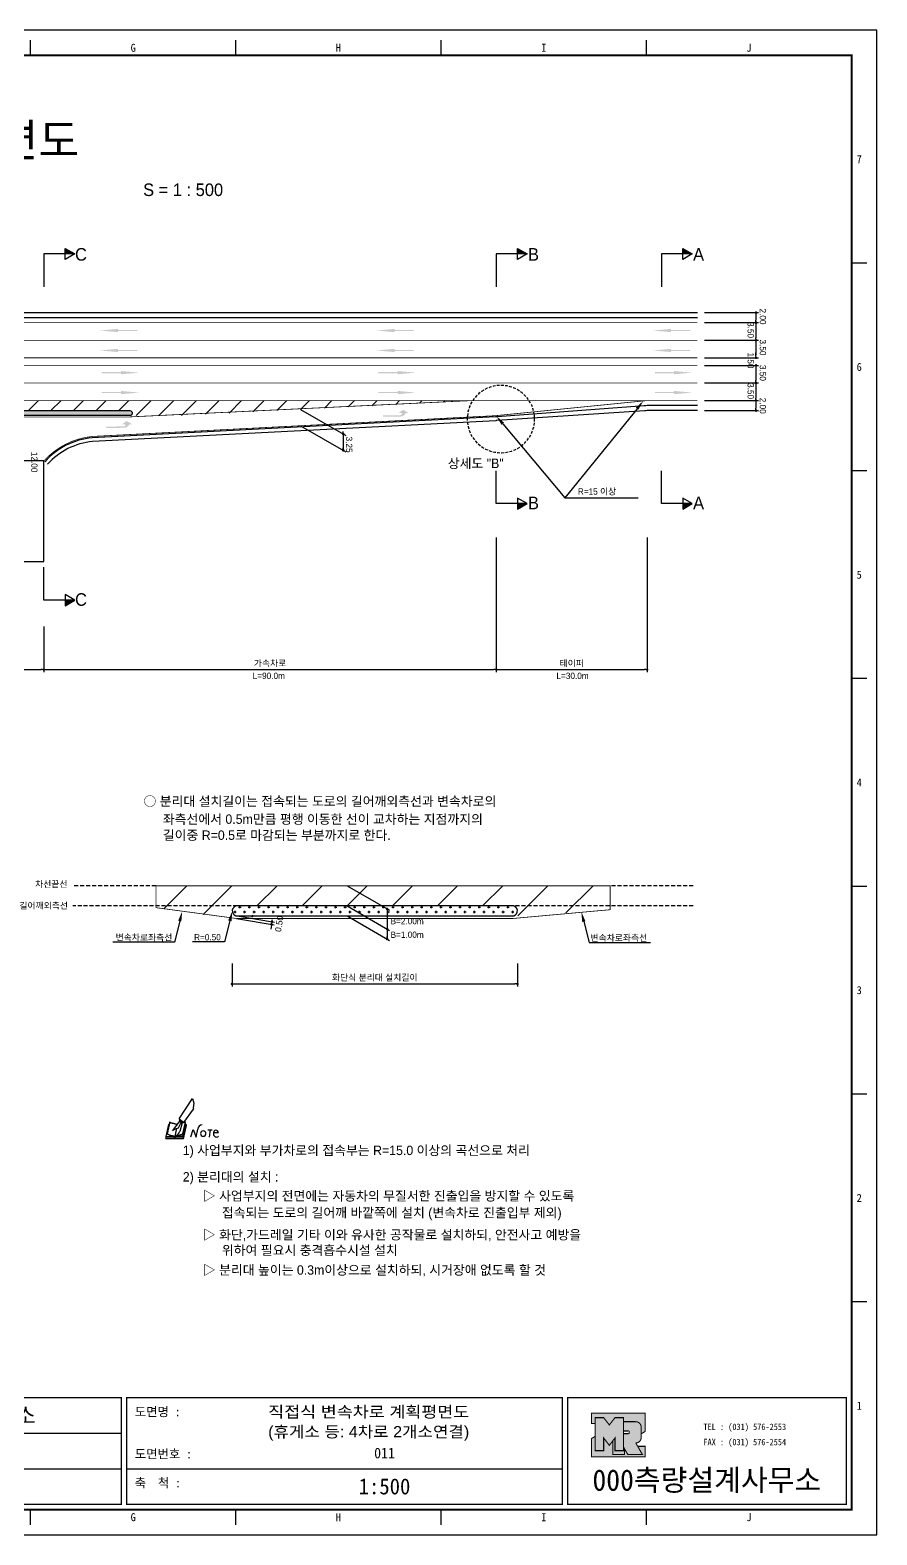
# Model space of a CAD drawing. Header units: millimetres. Extents: x 462 to 886, y -8 to 291.
# Drawn here: x 717.2 to 885.7, y -8.2 to 291.2 of the extents above; entities that cross this region are included whole.
import ezdxf
from ezdxf.enums import TextEntityAlignment as Align

# ---------------------------------------------------------------- set-up
doc = ezdxf.new("R2010")
doc.units = ezdxf.units.MM
doc.header["$LTSCALE"] = 0.25
doc.linetypes.add('HIDDEN', pattern=[9.525, 6.35, -3.175])
for name, color, linetype in [('CC-GSTR-0004', 4, 'Continuous'), ('CM-LANE-0030', 30, 'Continuous'), ('CZ-DIMT-0002', 7, 'Continuous'), ('CZ-LIN1-0007', 7, 'Continuous'), ('CZ-LIN2-0003', 3, 'Continuous'), ('CZ-LINE-0001', 7, 'Continuous'), ('CZ-TEXT-BOX0', 7, 'Continuous'), ('TITLE', 7, 'Continuous')]:
    doc.layers.add(name, color=color, linetype=linetype)
doc.styles.add('견고딕', font='arial.ttf')
doc.styles.add('돋움', font='')
doc.styles.add('돋음체', font='')
doc.styles.get('돋움').set_extended_font_data('Dotum')
doc.styles.get('돋음체').set_extended_font_data('DotumChe')

# ---------------------------------------------------------------- blocks, each defined once
blk = doc.blocks.new('note')
for p, q in [((0.85, 3.5), (3.53, 7.57)), ((3.53, 7.57), (3.8, 6.64)), ((3.8, 6.64), (3.69, 5.72)), ((1, 3.1), (0.75, 2.77)), ((0.85, 3.5), (1.8, 2.79)), ((1, 3.4), (0.85, 3.21)), ((0.85, 3.21), (1.52, 2.71)), ((1.8, 2.79), (3.74, 5.46)), ((3.69, 5.72), (3.74, 5.46)), ((-1.24, 2.36), (-1.77, 0)), ((-1.77, 0), (1.77, 0)), ((-1.77, 0), (-1.77, -0.3)), ((-1.53, 0.52), (-1.55, 0.54)), ((-1.01, 2.9), (-1.53, 0.52)), ((-1.48, 0.48), (-1.53, 0.52)), ((-1.43, 0.44), (-1.48, 0.48)), ((-1.38, 0.41), (-1.43, 0.44)), ((-1.33, 0.4), (-1.38, 0.41)), ((-1.27, 0.37), (-1.33, 0.4)), ((-1.22, 0.35), (-1.27, 0.37)), ((-1.13, 2.36), (-1.24, 2.36)), ((-1.17, 0.33), (-1.22, 0.35)), ((-1.12, 0.32), (-1.17, 0.33)), ((-1.02, 0.25), (-1.12, 0.32)), ((-0.97, 0.22), (-1.02, 0.25)), ((-1, 2.9), (-1.01, 2.9)), ((-0.98, 2.85), (-1, 2.9)), ((-0.95, 2.8), (-0.98, 2.85)), ((-0.93, 0.21), (-0.97, 0.22)), ((-0.9, 2.75), (-0.95, 2.8)), ((-0.88, 0.19), (-0.93, 0.21)), ((-0.85, 2.72), (-0.9, 2.75)), ((-0.8, 0.18), (-0.88, 0.19)), ((-0.79, 2.69), (-0.85, 2.72)), ((-0.75, 0.17), (-0.8, 0.18)), ((-0.74, 2.68), (-0.79, 2.69)), ((-0.7, 0.16), (-0.75, 0.17)), ((-0.69, 2.65), (-0.74, 2.68)), ((-0.64, 0.15), (-0.7, 0.16)), ((-0.64, 2.65), (-0.69, 2.65)), ((-0.59, 2.63), (-0.64, 2.65)), ((-0.58, 0.14), (-0.64, 0.15)), ((-0.54, 2.62), (-0.59, 2.63)), ((-0.53, 0.13), (-0.58, 0.14)), ((-0.48, 2.61), (-0.54, 2.62)), ((-0.48, 0.12), (-0.53, 0.13)), ((-0.43, 2.61), (-0.48, 2.61)), ((-0.43, 0.11), (-0.48, 0.12)), ((0.75, 2.77), (-0.46, 1.16)), ((0.37, 2.24), (-0.46, 1.16)), ((-0.46, 1.16), (-0.08, 1.47)), ((-0.38, 2.59), (-0.43, 2.61)), ((-0.38, 0.08), (-0.43, 0.11)), ((-0.33, 2.59), (-0.38, 2.59)), ((-0.29, 0.06), (-0.38, 0.08)), ((-0.27, 2.58), (-0.33, 2.59)), ((-0.23, 0.05), (-0.29, 0.06)), ((-0.22, 2.57), (-0.27, 2.58)), ((-0.16, 0.04), (-0.23, 0.05)), ((-0.17, 2.56), (-0.22, 2.57)), ((-0.12, 2.55), (-0.17, 2.56)), ((-0.11, 0.03), (-0.16, 0.04)), ((-0.07, 2.53), (-0.12, 2.55)), ((-0.04, 0.02), (-0.11, 0.03)), ((-0.08, 1.47), (0.72, 1.75)), ((-0.01, 2.51), (-0.07, 2.53)), ((-0.05, -0.3), (-0.05, 0)), ((0, 0), (-0.04, 0.02)), ((0.04, 2.5), (-0.01, 2.51)), ((0.37, 1.63), (0, 0)), ((0, 0), (1.6, 0.53)), ((0, 0), (1.65, 0.18)), ((0, 0.01), (0.06, 0.04)), ((0, -0.3), (0, 0)), ((0.09, 2.48), (0.04, 2.5)), ((0.05, -0.3), (0.05, 0)), ((0.06, 0.04), (0.11, 0.07)), ((0.14, 2.48), (0.09, 2.48)), ((0.11, 0.07), (0.16, 0.09)), ((0.2, 2.47), (0.14, 2.48)), ((0.16, 0.09), (0.21, 0.12)), ((0.26, 2.43), (0.18, 2.46)), ((0.21, 0.12), (0.27, 0.14)), ((0.34, 2.4), (0.26, 2.43)), ((0.27, 0.14), (0.36, 0.19)), ((0.45, 2.37), (0.34, 2.4)), ((0.36, 0.19), (0.41, 0.22)), ((0.41, 0.22), (0.46, 0.27)), ((0.46, 0.27), (0.51, 0.3)), ((0.51, 0.3), (0.56, 0.34)), ((0.56, 0.34), (0.6, 0.4)), ((0.6, 0.4), (0.64, 0.45)), ((0.64, 0.45), (0.67, 0.51)), ((0.67, 0.51), (0.74, 0.58)), ((0.72, 1.75), (1.16, 2.53)), ((0.74, 0.58), (0.79, 0.63)), ((0.79, 0.63), (0.83, 0.68)), ((0.83, 0.68), (0.86, 0.73)), ((0.86, 0.73), (0.89, 0.79)), ((0.89, 0.84), (0.92, 0.89)), ((0.89, 0.79), (0.89, 0.84)), ((0.92, 0.89), (0.96, 0.95)), ((0.96, 0.95), (1.01, 0.97)), ((1.47, 2.74), (1.01, 0.97)), ((1.16, 2.53), (1.37, 2.82)), ((2.13, 2.84), (1.44, 2.63)), ((1.52, 2.71), (1.66, 2.9)), ((1.6, 0.53), (2.13, 2.84)), ((1.65, 0.18), (2.19, 2.48)), ((1.77, 0), (2.3, 2.36)), ((1.77, -0.3), (2.3, 2.07)), ((1.77, -0.38), (2.3, 1.99)), ((1.77, -0.44), (2.3, 1.93)), ((1.77, 0), (1.77, -0.3)), ((2.19, 2.48), (2.04, 2.47)), ((2.3, 2.36), (2.16, 2.36)), ((2.3, 2.36), (2.3, 2.07)), ((3.21, -0.08), (3.68, 1.4)), ((3.68, 1.4), (4.26, -0.14)), ((4.26, -0.14), (4.56, 1.44)), ((6.55, 1.34), (7.46, 1.34)), ((7.01, 1.34), (6.87, -0.11)), ((7.71, 0.77), (7.71, 0.55)), ((7.71, 0.77), (8.67, 0.77)), ((-1.77, -0.3), (1.77, -0.3)), ((-1.77, -0.43), (-1.77, -0.3)), ((-1.77, -0.37), (1.77, -0.37)), ((-1.77, -0.43), (1.77, -0.43))]:
    blk.add_line(p, q)
for centre, major_axis, start_param, end_param in [((0.4, 2.31), (0.0702, 0.0702), 3.283946, 6.425539), ((5.68, 1.23), (-0.806, 0.806), -0.591174, 0.597824), ((5.66, 0.58), (-0.378, 0.378), 3.926991, 10.210176), ((8.3, 0.49), (0.422, 0.422), 2.265602, 4.634911), ((8.19, 0.77), (-0.342, 0.342), 3.926991, 7.068583)]:
    blk.add_ellipse(centre, major_axis=major_axis, ratio=1, start_param=start_param, end_param=end_param)
blk = doc.blocks.new('_Dot')
at = {"color": 0, "linetype": 'ByBlock', "lineweight": -2}
blk.add_line((-0.5, 0), (-1, 0), dxfattribs=at)
at = {"color": 0, "linetype": 'ByBlock', "const_width": 0.5}
blk.add_lwpolyline([(-0.25, 0, 1), (0.25, 0, 1)], format="xyb", close=True, dxfattribs=at)

msp = doc.modelspace()

# ---------------------------------------------------------------- hatches: boundary and pattern name
at = {"layer": 'CM-LANE-0030'}
h = msp.add_hatch(dxfattribs=at)
h.set_pattern_fill('ANSI31', color=256, style=0)
h.set_pattern_definition([(45, (-1510.9752, 448.2053), (-2.245064, 2.245064), [])])
h.paths.add_polyline_path([(537.54, 217.5), (566.22, 214.5), (571.02, 214.5), (571, 214.51, -0.949204), (571.05, 215.5), (737.06, 215.5, -0.974596), (737.08, 214.5), (737.07, 214.5), (746.79, 214.5), (805.04, 217.5)])
at = {"layer": 'CZ-LIN1-0007'}
for points in [[(734.73, 231.75), (734.73, 231.53), (738.55, 231.54), (738.55, 231.32), (734.73, 231.32), (734.73, 231.11), (731.08, 231.43)], [(789.73, 231.75), (789.73, 231.53), (793.55, 231.54), (793.55, 231.32), (789.73, 231.32), (789.73, 231.11), (786.08, 231.43)], [(844.73, 231.75), (844.73, 231.53), (848.55, 231.54), (848.55, 231.32), (844.73, 231.32), (844.73, 231.11), (841.08, 231.43)], [(734.73, 227.79), (734.73, 227.58), (738.55, 227.58), (738.55, 227.36), (734.73, 227.36), (734.73, 227.15), (731.08, 227.47)], [(789.73, 227.79), (789.73, 227.58), (793.55, 227.58), (793.55, 227.36), (789.73, 227.36), (789.73, 227.15), (786.08, 227.47)], [(844.73, 227.79), (844.73, 227.58), (848.55, 227.58), (848.55, 227.36), (844.73, 227.36), (844.73, 227.15), (841.08, 227.47)], [(735.34, 223.37), (735.34, 223.16), (731.51, 223.16), (731.51, 222.94), (735.34, 222.94), (735.34, 222.73), (738.99, 223.05)], [(790.34, 223.37), (790.34, 223.16), (786.51, 223.16), (786.51, 222.94), (790.34, 222.94), (790.34, 222.73), (793.99, 223.05)], [(845.34, 223.37), (845.34, 223.16), (841.51, 223.16), (841.51, 222.94), (845.34, 222.94), (845.34, 222.73), (848.99, 223.05)], [(735.34, 219.41), (735.34, 219.2), (731.51, 219.2), (731.51, 218.99), (735.34, 218.98), (735.34, 218.77), (738.99, 219.09)], [(790.34, 219.41), (790.34, 219.2), (786.51, 219.2), (786.51, 218.99), (790.34, 218.98), (790.34, 218.77), (793.99, 219.09)], [(845.34, 219.41), (845.34, 219.2), (841.51, 219.2), (841.51, 218.99), (845.34, 218.98), (845.34, 218.77), (848.99, 219.09)], [(790.95, 214.31, 0.267976), (791.98, 215), (792.61, 215), (791.44, 215.66), (790.49, 215.01), (791.18, 215, -0.504994), (790.88, 214.59), (787.41, 214.57), (787.41, 214.29)], [(735.95, 212.08, 0.267976), (736.98, 212.77), (737.61, 212.76), (736.44, 213.42), (735.49, 212.77), (736.18, 212.77, -0.504994), (735.88, 212.35), (732.41, 212.33), (732.41, 212.06)]]:
    msp.add_hatch(color=256, dxfattribs=at).paths.add_polyline_path(points)
at = {"layer": 'CZ-LIN2-0003'}
h = msp.add_hatch(dxfattribs=at)
h.set_pattern_fill('CROSS', color=256, scale=0.075, style=0)
h.set_pattern_definition([(0, (-1510.9752, 448.20533), (0.47625, 0.47625), [0.238125, -0.714375]), (90, (-1510.85615, 448.08627), (-0.47625, 0.47625), [0.238125, -0.714375])])
h.paths.add_polyline_path([(737.06, 215.5), (571.05, 215.5, 1), (571.05, 214.5), (737.06, 214.5, 1)])
h = msp.add_hatch(dxfattribs=at)
h.set_pattern_fill('CROSS', color=256, scale=0.15, style=0)
h.set_pattern_definition([(0, (-1585.38225, 571.0662), (0.9525, 0.9525), [0.47625, -1.42875]), (90, (-1585.1441, 570.82805), (-0.9525, 0.9525), [0.47625, -1.42875])])
h.paths.add_polyline_path([(758.46, 116.96, 0.868933), (758.18, 115, -0.000934), (758.32, 114.96), (813.32, 114.96, -0.000934), (813.45, 115, 0.868933), (813.18, 116.96)])
at = {"layer": 'CZ-LINE-0001'}
for points in [[(724.22, 247.77), (724.22, 246.67), (726.12, 246.67)], [(814.22, 247.77), (814.22, 246.67), (816.12, 246.67)], [(847.05, 247.77), (847.05, 246.67), (848.95, 246.67)], [(816.12, 197), (814.22, 197), (814.22, 195.9)], [(848.95, 197), (847.05, 197), (847.05, 195.9)], [(726.12, 177.79), (724.22, 177.79), (724.22, 176.69)]]:
    msp.add_hatch(color=256, dxfattribs=at).paths.add_polyline_path(points)
at = {"layer": 'TITLE', "ltscale": 150}
h = msp.add_hatch(color=8, dxfattribs=at)
edge = h.paths.add_edge_path()
edge.add_line((839.6, 16.06), (828.93, 16.06))
edge.add_line((828.93, 16.06), (828.93, 13.98))
edge.add_line((828.93, 13.98), (829.64, 13.98))
edge.add_line((829.64, 13.98), (829.64, 15.15))
edge.add_line((829.64, 15.15), (831.33, 15.15))
edge.add_line((831.33, 15.15), (832.46, 13.7))
edge.add_line((832.46, 13.7), (833.59, 15.15))
edge.add_line((833.59, 15.15), (835.28, 15.15))
edge.add_line((835.28, 15.15), (835.28, 14.35))
edge.add_line((835.28, 14.35), (837.72, 14.35))
edge.add_arc((837.72, 13.29), 1.07, 0, 90, ccw=False)
edge.add_line((838.78, 13.29), (838.78, 11.92))
edge.add_line((838.78, 11.92), (839.6, 12.43))
edge.add_line((839.6, 12.43), (839.6, 16.06))
h.paths.add_polyline_path([(833.14, 10.53), (832.46, 9.65), (831.33, 11.11), (831.33, 8.59), (829.64, 8.59), (829.64, 11.44), (828.93, 11), (828.93, 7.37), (839.6, 7.37), (839.6, 9.45), (838.1, 9.45), (839.05, 7.8), (836.15, 7.8), (835.45, 9.01), (835.45, 7.8), (833.14, 7.8)])
msp.add_hatch(color=5, dxfattribs=at).paths.add_polyline_path([(835.28, 15.15), (833.59, 15.15), (832.46, 13.7), (831.33, 15.15), (829.64, 15.15), (829.64, 8.59), (831.33, 8.59), (831.33, 11.11), (832.46, 9.65), (833.59, 11.11), (833.59, 8.59), (835.28, 8.59)])
h = msp.add_hatch(color=161, dxfattribs=at)
edge = h.paths.add_edge_path()
edge.add_arc((837.72, 13.29), 1.07, 360, 450)
edge.add_line((837.72, 14.35), (835.28, 14.35))
edge.add_line((835.28, 14.35), (835.28, 12.5))
edge.add_line((835.28, 12.5), (836.27, 12.5))
edge.add_arc((836.27, 12.39), 0.113, 0, 90, ccw=False)
edge.add_line((836.39, 12.39), (836.39, 12.08))
edge.add_arc((836.27, 12.08), 0.113, 270, 360, ccw=False)
edge.add_line((836.27, 11.97), (835.28, 11.97))
edge.add_line((835.28, 11.97), (835.28, 8.59))
edge.add_line((835.28, 8.59), (833.59, 8.59))
edge.add_line((833.59, 8.59), (833.59, 11.11))
edge.add_line((833.59, 11.11), (833.14, 10.53))
edge.add_line((833.14, 10.53), (833.14, 7.8))
edge.add_line((833.14, 7.8), (835.45, 7.8))
edge.add_line((835.45, 7.8), (835.45, 9.01))
edge.add_line((835.45, 9.01), (836.15, 7.8))
edge.add_line((836.15, 7.8), (839.05, 7.8))
edge.add_line((839.05, 7.8), (837.72, 10.11))
edge.add_arc((837.72, 11.18), 1.07, 270, 360)
edge.add_line((838.78, 11.18), (838.78, 13.29))

# ---------------------------------------------------------------- linework, layer by layer
at = {"color": 0, "linetype": 'ByBlock', "lineweight": -2}
for p, q in [((861.63, 234.75), (861.63, 234.5)), ((861.63, 233.25), (861.63, 233.5)), ((861.63, 232.75), (861.63, 232.5)), ((861.63, 229.75), (861.63, 230)), ((861.63, 229.25), (861.63, 229)), ((861.63, 226.25), (861.63, 226.5)), ((861.63, 226.25), (861.63, 226.5)), ((861.63, 224.25), (861.63, 224)), ((861.63, 224.25), (861.63, 224)), ((861.63, 221.25), (861.63, 221.5)), ((861.63, 220.75), (861.63, 220.5)), ((861.63, 217.75), (861.63, 218)), ((861.63, 217.25), (861.63, 217)), ((861.63, 215.75), (861.63, 216)), ((779.54, 211.1), (779.54, 211.35)), ((779.54, 210.6), (779.54, 210.35)), ((779.54, 207.85), (779.54, 208.1)), ((765.4, 114.04), (765.44, 114.29)), ((788.26, 116.13), (788.26, 115.88)), ((765.24, 113.06), (765.2, 112.81)), ((788.26, 112.13), (788.26, 111.88)), ((788.26, 110.63), (788.26, 110.88))]:
    msp.add_line(p, q, dxfattribs=at)
at = {"color": 0, "linetype": 'ByBlock', "const_width": 0.25}
for points in [[(861.63, 234.88, 1), (861.63, 235.13, 1)], [(861.63, 233.13, 1), (861.63, 232.88, 1)], [(861.63, 232.88, 1), (861.63, 233.13, 1)], [(861.63, 229.63, 1), (861.63, 229.38, 1)], [(861.63, 229.38, 1), (861.63, 229.63, 1)], [(861.63, 226.13, 1), (861.63, 225.88, 1)], [(861.63, 226.13, 1), (861.63, 225.88, 1)], [(861.63, 224.38, 1), (861.63, 224.63, 1)], [(861.63, 224.38, 1), (861.63, 224.63, 1)], [(861.63, 221.13, 1), (861.63, 220.88, 1)], [(861.63, 220.88, 1), (861.63, 221.13, 1)], [(861.63, 217.38, 1), (861.63, 217.63, 1)], [(861.63, 217.63, 1), (861.63, 217.38, 1)], [(861.63, 215.63, 1), (861.63, 215.38, 1)], [(779.54, 210.97, 1), (779.54, 210.72, 1)], [(779.54, 210.72, 1), (779.54, 210.97, 1)], [(779.54, 207.72, 1), (779.54, 207.47, 1)], [(765.38, 113.92, 1), (765.34, 113.67, 1)], [(788.26, 116.25, 1), (788.26, 116.5, 1)], [(765.26, 113.18, 1), (765.3, 113.43, 1)], [(788.26, 112.25, 1), (788.26, 112.5, 1)], [(788.26, 110.5, 1), (788.26, 110.25, 1)]]:
    msp.add_lwpolyline(points, format="xyb", close=True, dxfattribs=at)
at = {"layer": 'CC-GSTR-0004'}
for points in [[(509.98, 235), (849.98, 235)], [(509.98, 234), (849.98, 234)]]:
    msp.add_lwpolyline(points, dxfattribs=at)
for points in [[(849.98, 216.5), (840.54, 216.5, 0.01872), (839.42, 216.46), (810.15, 214.27, -0.005853), (809.8, 214.24), (729.62, 210.11, 0.185887), (720.16, 205.34)], [(849.98, 215.5), (840.48, 215.5, 0.016655), (839.48, 215.47), (810.09, 213.51), (810.09, 213.51, -0.003788), (809.86, 213.5), (809.86, 213.5), (729.68, 209.37, 0.185554), (720.72, 204.83)]]:
    msp.add_lwpolyline(points, format="xyb", dxfattribs=at)
at = {"layer": 'CM-LANE-0030'}
for p, q in [((743.83, 116.4), (748.39, 120.96)), ((751.69, 115.28), (757.37, 120.96)), ((762.36, 116.96), (766.36, 120.96)), ((771.34, 116.96), (775.34, 120.96)), ((780.32, 116.96), (784.32, 120.96)), ((789.3, 116.96), (793.3, 120.96)), ((798.28, 116.96), (802.28, 120.96)), ((807.26, 116.96), (811.26, 120.96)), ((814.24, 114.96), (820.24, 120.96)), ((823.82, 115.56), (829.22, 120.96))]:
    msp.add_line(p, q, dxfattribs=at)
at = {"layer": 'CM-LANE-0030', "const_width": 0.15}
for points in [[(509.98, 226), (849.98, 226)], [(509.98, 224.5), (849.98, 224.5)]]:
    msp.add_lwpolyline(points, dxfattribs=at)
msp.add_lwpolyline([(737.06, 214.25), (571.1, 214.25), (537.54, 217.5), (805.04, 217.5)], close=True, dxfattribs=at)
msp.add_lwpolyline([(832.63, 120.96), (832.63, 116.21), (813.24, 114.46, 0.022569), (813.24, 114.46), (758.32, 114.46, 0.006704), (758.32, 114.46), (742.27, 116.62), (742.27, 120.96)], format="xyb", close=True, dxfattribs=at)
at = {"layer": 'CZ-LIN1-0007', "const_width": 0.15}
msp.add_lwpolyline([(509.98, 233), (849.98, 233)], dxfattribs=at)
at = {"layer": 'CZ-LIN1-0007', "linetype": 'HIDDEN', "const_width": 0.15}
for points in [[(509.98, 229.5), (849.98, 229.5)], [(509.98, 221), (849.98, 221)], [(805.04, 217.5), (840.72, 217.5)]]:
    msp.add_lwpolyline(points, dxfattribs=at)
at = {"layer": 'CZ-LIN1-0007', "const_width": 0.15}
msp.add_lwpolyline([(849.98, 217.5), (840.72, 217.5, 0.024922), (839.23, 217.43), (810.34, 214.54), (810.34, 214.54, -0.012053), (809.62, 214.48), (809.62, 214.48), (729.61, 210.36, 0.185992), (719.98, 205.5)], format="xyb", dxfattribs=at)
at = {"layer": 'CZ-LIN2-0003'}
for points in [[(737.06, 215.5, -0.974596), (737.08, 214.5), (737.07, 214.5), (571.02, 214.5), (571, 214.51, -0.949204), (571.05, 215.5)], [(813.32, 114.96, -0.000934), (813.45, 115, 0.868933), (813.18, 116.96), (758.46, 116.96, 0.868933), (758.18, 115, -0.000934), (758.32, 114.96)]]:
    msp.add_lwpolyline(points, format="xyb", close=True, dxfattribs=at)
msp.add_lwpolyline([(719.98, 205.5), (689.98, 205.5), (689.98, 185.5), (719.98, 185.5)], close=True, dxfattribs=at)
at = {"layer": 'CZ-LINE-0001'}
for p, q in [((726.12, 246.67), (719.98, 246.67)), ((719.98, 246.67), (719.98, 240.13)), ((724.22, 245.57), (724.22, 247.77)), ((724.22, 247.77), (726.12, 246.67)), ((726.12, 246.67), (724.22, 245.57)), ((816.12, 246.67), (809.98, 246.67)), ((809.98, 246.67), (809.98, 240.13)), ((814.22, 245.57), (814.22, 247.77)), ((814.22, 247.77), (816.12, 246.67)), ((816.12, 246.67), (814.22, 245.57)), ((848.95, 246.67), (842.81, 246.67)), ((842.81, 246.67), (842.81, 240.13)), ((847.05, 245.57), (847.05, 247.77)), ((847.05, 247.77), (848.95, 246.67)), ((848.95, 246.67), (847.05, 245.57)), ((851.4, 235), (862.13, 235)), ((861.63, 234.5), (861.63, 233.5)), ((851.4, 233), (862.13, 233)), ((851.4, 233), (862.13, 233)), ((861.63, 232.5), (861.63, 230)), ((851.4, 229.5), (862.13, 229.5)), ((851.4, 229.5), (862.13, 229.5)), ((861.63, 229), (861.63, 226.5)), ((851.4, 226), (862.13, 226)), ((851.4, 226), (862.13, 226)), ((861.63, 226.5), (861.63, 227)), ((851.4, 224.5), (862.13, 224.5)), ((851.4, 224.5), (862.13, 224.5)), ((861.63, 224), (861.63, 221.5)), ((861.63, 224), (861.63, 223.5)), ((851.4, 221), (862.13, 221)), ((851.4, 221), (862.13, 221)), ((861.63, 220.5), (861.63, 218)), ((771.04, 215.75), (780.04, 210.56)), ((851.4, 217.5), (862.13, 217.5)), ((851.4, 217.5), (862.13, 217.5)), ((861.63, 217), (861.63, 216)), ((851.4, 215.5), (862.13, 215.5)), ((771.04, 212.5), (780.04, 207.31)), ((779.54, 210.35), (779.54, 207.34)), ((809.98, 197), (809.98, 203.54)), ((842.81, 197), (842.81, 203.54)), ((816.12, 197), (814.22, 198.1)), ((814.22, 198.1), (814.22, 195.9)), ((823.58, 198.16), (838.21, 198.16)), ((848.95, 197), (847.05, 198.1)), ((847.05, 198.1), (847.05, 195.9)), ((816.12, 197), (809.98, 197)), ((814.22, 195.9), (816.12, 197)), ((848.95, 197), (842.81, 197)), ((847.05, 195.9), (848.95, 197)), ((809.98, 190.24), (809.98, 163.47)), ((809.98, 190.24), (809.98, 163.47)), ((839.98, 190.24), (839.98, 163.47)), ((719.98, 177.79), (719.98, 184.33)), ((726.12, 177.79), (719.98, 177.79)), ((726.12, 177.79), (724.22, 178.89)), ((724.22, 178.89), (724.22, 176.69)), ((724.22, 176.69), (726.12, 177.79)), ((719.98, 172.52), (719.98, 163.47)), ((719.98, 172.52), (719.98, 163.47)), ((690.48, 163.97), (719.48, 163.97)), ((720.48, 163.97), (809.48, 163.97)), ((810.48, 163.97), (839.48, 163.97)), ((780.32, 120.96), (788.76, 116.09)), ((780.32, 116.96), (788.76, 112.09)), ((758.32, 114.46), (765.77, 113.22)), ((758.4, 114.96), (765.85, 113.71)), ((761.44, 114.71), (761.53, 115.2)), ((780.32, 114.96), (788.76, 110.09)), ((788.26, 116.38), (788.26, 110.38)), ((765.2, 112.81), (765.11, 112.32)), ((757.41, 105.48), (757.41, 100.94)), ((814.18, 105.48), (814.18, 100.94)), ((757.91, 101.44), (813.68, 101.44))]:
    msp.add_line(p, q, dxfattribs=at)
at = {"layer": 'CZ-LINE-0001', "linetype": 'HIDDEN', "ltscale": 0.35}
msp.add_line((817.55, 214.61), (817.55, 214.61), dxfattribs=at)
at = {"layer": 'CZ-LINE-0001', "linetype": 'HIDDEN', "ltscale": 0.5}
for p, q in [((742.27, 120.96), (725.75, 120.96)), ((849.15, 120.96), (832.63, 120.96)), ((758.46, 116.96), (725.75, 116.96)), ((849.15, 116.96), (813.18, 116.96))]:
    msp.add_line(p, q, dxfattribs=at)
at = {"layer": 'CZ-LINE-0001'}
for points in [[(837.97, 215.88), (823.58, 198.16)], [(811.26, 212.89), (823.58, 198.16)], [(747.01, 113.94), (745.96, 109.76), (733.73, 109.76)], [(756.97, 113.98), (755.92, 109.8), (749.58, 109.8)]]:
    msp.add_lwpolyline(points, dxfattribs=at)
at = {"layer": 'CZ-LINE-0001', "extrusion": (0, 0, -1)}
msp.add_lwpolyline([(-827.38, 113.85), (-828.43, 109.67), (-840.66, 109.67)], dxfattribs=at)
at = {"layer": 'CZ-LINE-0001', "linetype": 'HIDDEN', "ltscale": 0.35}
msp.add_arc((810.9, 213.82), 6.7, 6.7667, 6.749, dxfattribs=at)
at = {"layer": 'CZ-LINE-0001'}
for points in [[(837.71, 216.09), (839.23, 217.43), (838.23, 215.67)], [(811.01, 212.68), (809.98, 214.42), (811.52, 213.1)], [(746.69, 114.02), (747.5, 115.88), (747.33, 113.86)], [(756.65, 114.06), (757.46, 115.92), (757.3, 113.9)]]:
    msp.add_solid(points, dxfattribs=at)
at = {"layer": 'CZ-LINE-0001', "extrusion": (0, 0, -1)}
msp.add_solid([(-827.7, 113.93), (-826.89, 115.79), (-827.06, 113.77)], dxfattribs=at)
at = {"layer": 'TITLE', "color": 7, "linetype": 'Continuous'}
for p, q in [((717.35, 286.16), (717.35, 289.19)), ((758.17, 286.16), (758.17, 289.19)), ((799, 286.16), (799, 289.19)), ((839.82, 286.16), (839.82, 289.19)), ((883.67, 244.84), (880.65, 244.84)), ((883.67, 203.51), (880.65, 203.51)), ((883.67, 162.18), (880.65, 162.18)), ((883.67, 120.85), (880.65, 120.85)), ((883.67, 79.52), (880.65, 79.52)), ((883.67, 38.19), (880.65, 38.19)), ((717.35, -6.16), (717.35, -3.14)), ((758.17, -6.16), (758.17, -3.14)), ((799, -6.16), (799, -3.14)), ((839.82, -6.16), (839.82, -3.14))]:
    msp.add_line(p, q, dxfattribs=at)
at = {"layer": 'TITLE', "ltscale": 150}
for p, q in [((648.8, 12.07), (735.41, 12.07)), ((648.8, 5), (735.41, 5)), ((736.47, 5), (823.08, 5))]:
    msp.add_line(p, q, dxfattribs=at)
at = {"layer": 'TITLE'}
msp.add_line((880.76, -3.14), (471.9, -3.14), dxfattribs=at)
msp.add_lwpolyline([(462.32, -8.17), (885.68, -8.17), (885.68, 291.2), (462.32, 291.2)], close=True, dxfattribs=at)
at = {"layer": 'TITLE', "linetype": 'Continuous', "const_width": 0.403}
msp.add_lwpolyline([(472.4, -3.14), (472.4, 286.16), (880.65, 286.16), (880.65, -3.14)], close=True, dxfattribs=at)
at = {"layer": 'TITLE', "ltscale": 150}
for points, const_width in [([(735.41, -2.08), (648.8, -2.08), (648.8, 19.14), (735.41, 19.14)], 0.265), ([(736.47, 19.14), (823.08, 19.14), (823.08, -2.08), (736.47, -2.08)], 0.265), ([(879.58, 19.14), (879.58, -2.08), (824.14, -2.08), (824.14, 19.14), (879.58, 19.14)], 0.265), ([(835.28, 15.15), (833.59, 15.15), (832.46, 13.7), (831.33, 15.15), (829.64, 15.15), (829.64, 8.59), (831.33, 8.59), (831.33, 11.11), (832.46, 9.65), (833.59, 11.11), (833.59, 8.59), (835.28, 8.59)], 0.212), ([(833.14, 10.53), (832.46, 9.65), (831.33, 11.11), (831.33, 8.59), (829.64, 8.59), (829.64, 11.44), (828.93, 11), (828.93, 7.37), (839.6, 7.37), (839.6, 9.45), (838.1, 9.45), (839.05, 7.8), (836.15, 7.8), (835.45, 9.01), (835.45, 7.8), (833.14, 7.8)], 0.212)]:
    msp.add_lwpolyline(points, close=True, dxfattribs=dict(at, const_width=const_width))
at = {"layer": 'TITLE', "ltscale": 150, "const_width": 0.212}
for points in [[(839.6, 16.06), (828.93, 16.06), (828.93, 13.98), (829.64, 13.98), (829.64, 15.15), (831.33, 15.15), (832.46, 13.7), (833.59, 15.15), (835.28, 15.15), (835.28, 14.35), (837.72, 14.35, -0.414214), (838.78, 13.29), (838.78, 11.92), (839.6, 12.43)], [(838.78, 13.29, 0.414214), (837.72, 14.35), (835.28, 14.35), (835.28, 12.5), (836.27, 12.5, -0.414214), (836.39, 12.39), (836.39, 12.08, -0.414214), (836.27, 11.97), (835.28, 11.97), (835.28, 8.59), (833.59, 8.59), (833.59, 11.11), (833.14, 10.53), (833.14, 7.8), (835.45, 7.8), (835.45, 9.01), (836.15, 7.8), (839.05, 7.8), (837.72, 10.11, 0.414214), (838.78, 11.18)]]:
    msp.add_lwpolyline(points, format="xyb", close=True, dxfattribs=at)

# ---------------------------------------------------------------- block references
at = {"layer": 'CZ-LINE-0001', "xscale": 0.5, "yscale": 0.5, "zscale": 0.5}
for p in [(719.98, 163.97), (809.98, 163.97), (839.98, 163.97), (814.18, 101.44)]:
    msp.add_blockref('_Dot', p, dxfattribs=at)
at = {"layer": 'CZ-LINE-0001', "xscale": 0.5, "yscale": 0.5, "zscale": 0.5, "rotation": 180}
for p in [(719.98, 163.97), (809.98, 163.97), (757.41, 101.44)]:
    msp.add_blockref('_Dot', p, dxfattribs=at)
at = {"layer": 'CZ-TEXT-BOX0'}
msp.add_blockref('note', (746.02, 71.09), dxfattribs=at)

# ---------------------------------------------------------------- texts
at = {"layer": 'CZ-DIMT-0002', "style": '돋움'}
for s, height, p in [('C', 2.5, (727.37, 246.59)), ('B', 2.5, (817.37, 246.59)), ('A', 2.5, (850.21, 246.59)), ('상세도 "B"', 1.875, (805.89, 205)), ('B', 2.5, (817.37, 197.13)), ('R=15 이상', 1.25, (830.01, 199.41)), ('A', 2.5, (850.21, 197.13)), ('C', 2.5, (727.37, 177.92)), ('L=90.0m', 1.25, (764.73, 162.74)), ('L=30.0m', 1.25, (825.15, 162.74)), ('차선끝선', 1.25, (721.47, 121.3))]:
    msp.add_text(s, height=height, dxfattribs=at).set_placement(p, align=Align.MIDDLE_CENTER)
for s, p in [('2.00', (862.38, 235.81)), ('3.50', (859.95, 233.12)), ('3.50', (862.38, 229.65)), ('1.50', (859.95, 227.07)), ('3.50', (862.38, 224.59)), ('3.50', (859.95, 220.98)), ('2.00', (862.38, 218.06))]:
    msp.add_text(s, height=1.25, rotation=270, dxfattribs=at).set_placement(p)
for s, p in [('○ 분리대 설치길이는 접속되는 도로의 길어깨외측선과 변속차로의', (739.8, 137.79)), ('좌측선에서 0.5m만큼 평행 이동한 선이 교차하는 지점까지의', (743.65, 134.23)), ('길이중 R=0.5로 마감되는 부분까지로 한다.', (743.65, 131.04)), ('1) 사업부지와 부가차로의 접속부는 R=15.0 이상의 곡선으로 처리', (747.62, 68.33)), ('2) 분리대의 설치 :', (747.62, 63.07)), ('▷ 사업부지의 전면에는 자동차의 무질서한 진출입을 방지할 수 있도록', (751.6, 59.27)), ('접속되는 도로의 길어깨 바깥쪽에 설치 (변속차로 진출입부 제외)', (755.39, 55.94)), ('▷ 화단,가드레일 기타 이와 유사한 공작물로 설치하되, 안전사고 예방을', (751.6, 51.54)), ('위하여 필요시 충격흡수시설 설치', (755.39, 48.47)), ('▷ 분리대 높이는 0.3m이상으로 설치하되, 시거장애 없도록 할 것', (751.6, 44.53))]:
    msp.add_text(s, height=1.875, dxfattribs=at).set_placement(p, align=Align.MIDDLE_LEFT)
for s, p in [('길어깨외측선', (715.12, 116.39)), ('B=2.00m', (788.95, 113.32)), ('변속차로좌측선', (734.26, 110.07)), ('R=0.50', (749.86, 110.11)), ('B=1.00m', (788.95, 110.61)), ('변속차로좌측선', (828.71, 109.98))]:
    msp.add_text(s, height=1.25, dxfattribs=at).set_placement(p)
at = {"layer": 'CZ-DIMT-0002', "char_height": 1.25, "attachment_point": 5, "style": '돋움'}
for s, insert, rotation in [('3.25', (780.7, 208.74), 270), ('12.00', (718.08, 205.25), 270), ('\\A1;0.50', (766.79, 113.39), 80.5236)]:
    msp.add_mtext(s, dxfattribs=dict(at, insert=insert, rotation=rotation))
at = {"layer": 'CZ-LINE-0001', "char_height": 1.25, "attachment_point": 5, "style": '돋움'}
for s, insert in [('\\A1;가속차로', (764.98, 165.16)), ('\\A1;테이퍼', (824.98, 165.16)), ('\\A1;화단식 분리대 설치길이', (785.8, 102.64))]:
    msp.add_mtext(s, dxfattribs=dict(at, insert=insert))
at = {"layer": 'TITLE', "color": 3, "linetype": 'Continuous', "style": '돋음체'}
for s, p in [('G', (737.76, 287.68)), ('H', (778.58, 287.68)), ('I', (819.41, 287.68)), ('J', (860.23, 287.68)), ('7', (882.16, 265.51)), ('6', (882.16, 224.18)), ('5', (882.16, 182.85)), ('4', (882.16, 141.52)), ('3', (882.16, 100.19)), ('2', (882.16, 58.86)), ('1', (882.16, 17.53)), ('G', (737.76, -4.65)), ('H', (778.58, -4.65)), ('I', (819.41, -4.65)), ('J', (860.23, -4.65))]:
    msp.add_text(s, height=1.59, dxfattribs=at).set_placement(p, align=Align.MIDDLE)
at = {"layer": 'TITLE', "style": '돋움'}
msp.add_text('직접식 변속차로 계획평면도', height=6.5, dxfattribs=at).set_placement((675.74, 269.29), align=Align.MIDDLE_CENTER)
msp.add_text('S = 1 : 500', height=2.5, dxfattribs=at).set_placement((739.73, 259.44), align=Align.MIDDLE_LEFT)
at = {"layer": 'TITLE', "color": 7, "linetype": 'Continuous', "style": '견고딕'}
msp.add_text('00 국토 관리 사무소', height=3.1832, dxfattribs=at).set_placement((700.06, 15.61), align=Align.MIDDLE)
at = {"layer": 'TITLE', "style": '돋음체'}
for s, p in [('도면명 :', (738.06, 15.43)), ('도면번호 :', (738.06, 7.04)), ('축  척 :', (738.06, 1.28))]:
    msp.add_text(s, height=1.804, dxfattribs=at).set_placement(p)
at = {"layer": 'TITLE', "style": '돋움'}
for s, width, p, p2 in [('직접식 변속차로 계획평면도', 1.010039, (764.6, 15.18), (804.6, 15.18)), ('(휴게소 등: 4차로 2개소연결)', 0.965102, (764.6, 11.23), (804.6, 11.23))]:
    msp.add_text(s, height=2.25, dxfattribs=dict(at, width=width)).set_placement(p, p2, align=Align.FIT)
at = {"layer": 'TITLE', "color": 180, "style": '돋음체'}
for s, p in [('TEL : (031) 576-2553', (851.17, 12.7)), ('FAX : (031) 576-2554', (851.17, 9.67))]:
    msp.add_text(s, height=1.2733, dxfattribs=at).set_placement(p)
at = {"layer": 'TITLE', "linetype": 'Continuous', "style": '돋음체'}
for s, height, p in [('011', 2.122, (787.74, 8.1)), ('1:500', 3.183, (787.74, 1.46))]:
    msp.add_text(s, height=height, dxfattribs=at).set_placement(p, align=Align.MIDDLE)
at = {"layer": 'TITLE', "color": 180, "style": '돋음체'}
msp.add_text('000측량설계사무소', height=4.244, dxfattribs=at).set_placement((851.86, 0.61), align=Align.CENTER)

doc.saveas('drawing.dxf')
